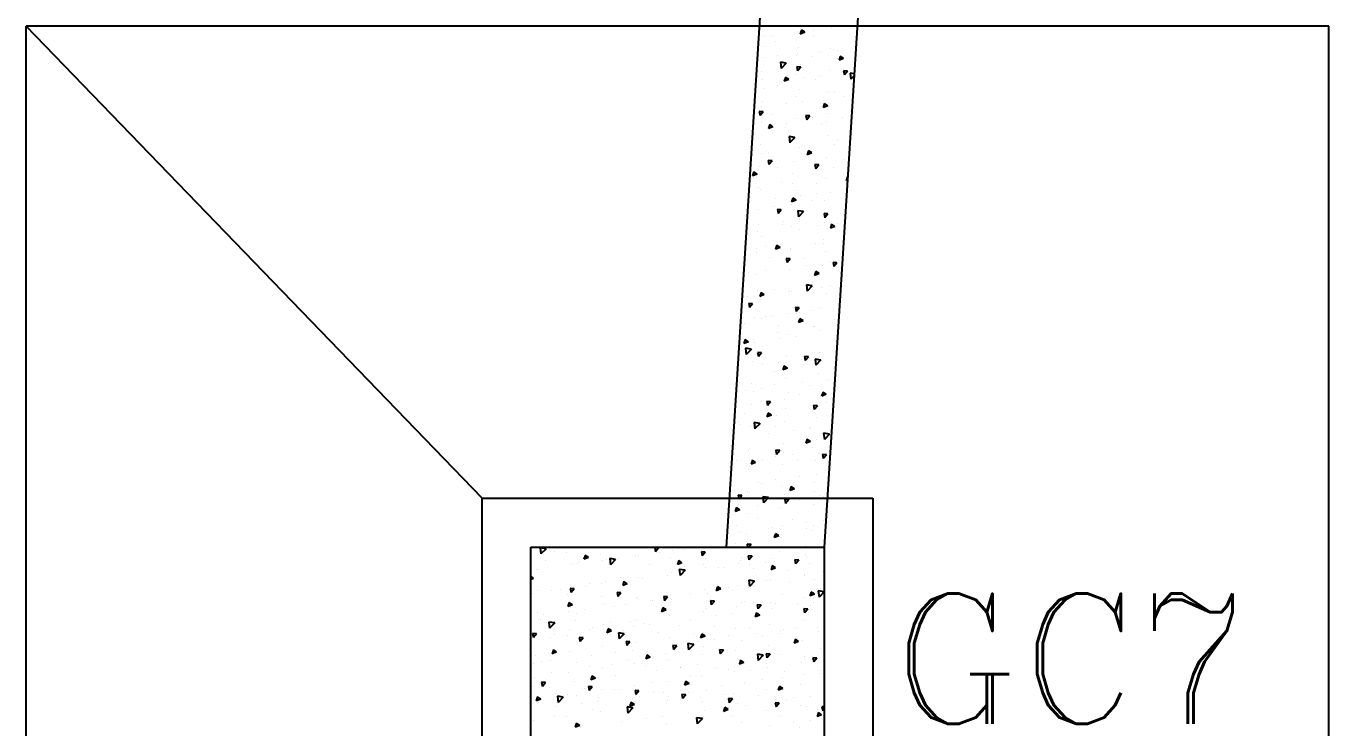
# Model space of a CAD drawing. Header units: millimetres. Extents: x 331487 to 517269, y 198509 to 399936.
# Drawn here: x 441504 to 443504, y 311291 to 312369 of the extents above; entities that cross this region are included whole.
import ezdxf

# ---------------------------------------------------------------- set-up
doc = ezdxf.new("R2010")
doc.units = ezdxf.units.MM
doc.header["$MEASUREMENT"] = 0
doc.layers.add('COLUMN', color=6, linetype='Continuous')
doc.layers.add('FOOTING', color=5, linetype='Continuous')
doc.styles.add('RC', font='romanc.shx', dxfattribs={"height": 200})

msp = doc.modelspace()

# ---------------------------------------------------------------- linework, layer by layer
at = {"layer": 'COLUMN'}
for p, q in [((442729, 313928.7), (442579, 311568.5)), ((442879.3, 313928.7), (442729.3, 311568.5)), ((442279.3, 311268.5), (442279.3, 311568.5)), ((442279.3, 311568.5), (442729.3, 311568.5)), ((442729.3, 311568.5), (442729.3, 311268.5))]:
    msp.add_line(p, q, dxfattribs=at)
at = {"layer": 'COLUMN', "color": 2, "linetype": 'Continuous'}
for p, q in [((442689.8, 312360.6), (442689.8, 312360.6)), ((442694.6, 312362.4), (442692.6, 312356.4)), ((442699.6, 312359.1), (442694.6, 312362.4)), ((442712.9, 312362.9), (442712.9, 312362.9)), ((442740.3, 312367), (442740.3, 312367)), ((442750.8, 312367.9), (442750.8, 312367.9)), ((442770.8, 312364.4), (442770.8, 312364.4)), ((442637.9, 312353.1), (442637.9, 312353.1)), ((442649.8, 312354.6), (442649.8, 312354.6)), ((442654.2, 312344.3), (442654.2, 312344.3)), ((442699.6, 312359.1), (442692.6, 312356.4)), ((442712.5, 312354.4), (442712.5, 312354.4)), ((442636.3, 312337.3), (442636.3, 312337.3)), ((442657.4, 312323.9), (442657.4, 312323.9)), ((442686.6, 312323.5), (442686.6, 312323.5)), ((442688.6, 312327.3), (442688.6, 312327.3)), ((442689.7, 312335.1), (442689.7, 312335.1)), ((442710.8, 312321.7), (442710.8, 312321.7)), ((442724.5, 312328.5), (442724.5, 312328.5)), ((442739.1, 312333.7), (442739.1, 312333.7)), ((442743.1, 312332.8), (442743.1, 312332.8)), ((442749.5, 312331.8), (442749.5, 312331.8)), ((442754.3, 312322.2), (442752.3, 312316.1)), ((442759.3, 312318.8), (442754.3, 312322.2)), ((442636.7, 312319.8), (442636.7, 312319.8)), ((442662.4, 312313.1), (442663.5, 312303.6)), ((442671.3, 312311.7), (442662.4, 312313.1)), ((442671.4, 312311.8), (442663.6, 312303.7)), ((442693.6, 312305.8), (442687.7, 312306.3)), ((442687.7, 312306.3), (442688.8, 312300)), ((442693.6, 312305.8), (442688.8, 312300)), ((442692.4, 312309.3), (442692.4, 312309.3)), ((442737.9, 312300.4), (442737.9, 312300.4)), ((442750.7, 312319.4), (442750.7, 312319.4)), ((442759.3, 312318.8), (442752.3, 312316.1)), ((442765.4, 312299.5), (442759.4, 312300)), ((442759.4, 312300), (442760.5, 312293.8)), ((442764.2, 312319.4), (442764.2, 312319.4)), ((442634, 312299.3), (442634, 312299.3)), ((442635.4, 312286.5), (442635.4, 312286.5)), ((442660.3, 312284), (442660.3, 312284)), ((442670.3, 312289.9), (442668.2, 312283.9)), ((442675.2, 312286.6), (442668.2, 312283.9)), ((442675.2, 312286.6), (442670.3, 312289.9)), ((442687.4, 312294), (442687.4, 312294)), ((442698.2, 312289), (442698.2, 312289)), ((442716.3, 312287.4), (442716.3, 312287.4)), ((442723.2, 312292.3), (442723.2, 312292.3)), ((442765.4, 312299.5), (442760.5, 312293.8)), ((442769.2, 312296.5), (442770.3, 312287)), ((442775.6, 312295.5), (442769.2, 312296.5)), ((442775.3, 312292.3), (442770.4, 312287.1)), ((442774.6, 312297.4), (442774.6, 312297.4)), ((442638, 312272.8), (442638, 312272.8)), ((442658, 312277.4), (442658, 312277.4)), ((442686.2, 312260.7), (442686.2, 312260.7)), ((442691.3, 312270.6), (442691.3, 312270.6)), ((442736.7, 312267.1), (442736.7, 312267.1)), ((442744.7, 312268.3), (442744.7, 312268.3)), ((442760.1, 312261.2), (442760.1, 312261.2)), ((442634, 312244.6), (442634, 312244.6)), ((442634.2, 312253.2), (442634.2, 312253.2)), ((442671.9, 312249.6), (442671.9, 312249.6)), ((442696.9, 312252.9), (442696.9, 312252.9)), ((442730, 312249.7), (442727.9, 312243.6)), ((442734.9, 312246.3), (442727.9, 312243.6)), ((442734.9, 312246.3), (442730, 312249.7)), ((442635.8, 312236.8), (442629.8, 312237.4)), ((442629.8, 312237.4), (442631, 312231.1)), ((442635.8, 312236.8), (442631, 312231.1)), ((442650.4, 312233.2), (442650.4, 312233.2)), ((442684.9, 312227.5), (442684.9, 312227.5)), ((442707.5, 312230.6), (442701.5, 312231.1)), ((442701.5, 312231.1), (442702.7, 312224.8)), ((442707.5, 312230.6), (442702.7, 312224.8)), ((442703.7, 312230.9), (442703.7, 312230.9)), ((442712.2, 312227.7), (442712.2, 312227.7)), ((442733.8, 312221.7), (442733.8, 312221.7)), ((442735.5, 312233.9), (442735.5, 312233.9)), ((442757.1, 312228.7), (442757.1, 312228.7)), ((442770.5, 312237.7), (442770.5, 312237.7)), ((442633, 312220), (442633, 312220)), ((442645.9, 312217.4), (442643.9, 312211.4)), ((442650.9, 312214), (442643.9, 312211.4)), ((442645.6, 312210.1), (442645.6, 312210.1)), ((442650.9, 312214), (442645.9, 312217.4)), ((442653.9, 312217.7), (442653.9, 312217.7)), ((442670.6, 312213.4), (442670.6, 312213.4)), ((442671.4, 312219.7), (442671.4, 312219.7)), ((442724.8, 312217.5), (442724.8, 312217.5)), ((442734.2, 312200.6), (442734.2, 312200.6)), ((442631.8, 312186.7), (442631.8, 312186.7)), ((442675.7, 312199.1), (442676.8, 312189.6)), ((442684.6, 312197.7), (442675.7, 312199.1)), ((442684.7, 312197.8), (442676.9, 312189.7)), ((442683.7, 312194.2), (442683.7, 312194.2)), ((442692.1, 312182.7), (442692.1, 312182.7)), ((442707.5, 312182.3), (442707.5, 312182.3)), ((442745.3, 312187.3), (442745.3, 312187.3)), ((442750.4, 312192.7), (442750.4, 312192.7)), ((442619.3, 312170.7), (442619.3, 312170.7)), ((442633.8, 312172.7), (442633.8, 312172.7)), ((442649.7, 312161.6), (442643.7, 312162.2)), ((442643.7, 312162.1), (442644.8, 312155.9)), ((442644.3, 312174), (442644.3, 312174)), ((442649.7, 312161.6), (442644.8, 312155.9)), ((442652, 312168.6), (442652, 312168.6)), ((442682.5, 312160.9), (442682.5, 312160.9)), ((442705.6, 312177.1), (442703.6, 312171.1)), ((442710.6, 312173.8), (442703.6, 312171.1)), ((442705.3, 312166.4), (442705.3, 312166.4)), ((442710.6, 312173.8), (442705.6, 312177.1)), ((442716, 312160.8), (442716, 312160.8)), ((442733, 312167.3), (442733, 312167.3)), ((442758.7, 312164.1), (442758.7, 312164.1)), ((442621.6, 312144.9), (442619.6, 312138.8)), ((442626.6, 312141.5), (442619.6, 312138.8)), ((442626.6, 312141.5), (442621.6, 312144.9)), ((442630.6, 312153.4), (442630.6, 312153.4)), ((442657.7, 312150.8), (442657.7, 312150.8)), ((442681.2, 312142.9), (442681.2, 312142.9)), ((442721.4, 312155.4), (442715.4, 312155.9)), ((442715.4, 312155.9), (442716.6, 312149.6)), ((442721.4, 312155.4), (442716.6, 312149.6)), ((442719, 312147.9), (442719, 312147.9)), ((442744.1, 312151.1), (442744.1, 312151.1)), ((442618, 312134.6), (442618, 312134.6)), ((442629.4, 312120.1), (442629.4, 312120.1)), ((442664.4, 312129), (442664.4, 312129)), ((442681.3, 312127.6), (442681.3, 312127.6)), ((442717.8, 312126.7), (442717.8, 312126.7)), ((442731.8, 312134), (442731.8, 312134)), ((442765.3, 312136.9), (442763.3, 312130.8)), ((442765.1, 312131.5), (442763.3, 312130.8)), ((442765.5, 312136.8), (442765.3, 312136.9)), ((442632.1, 312117.8), (442632.1, 312117.8)), ((442654.9, 312103.4), (442654.9, 312103.4)), ((442681.3, 312104.6), (442679.3, 312098.6)), ((442686.3, 312101.3), (442679.3, 312098.6)), ((442686.3, 312101.3), (442681.3, 312104.6)), ((442685.5, 312115.5), (442685.5, 312115.5)), ((442692.7, 312108.4), (442692.7, 312108.4)), ((442711.9, 312101.1), (442711.9, 312101.1)), ((442717.8, 312111.7), (442717.8, 312111.7)), ((442730.6, 312100.7), (442730.6, 312100.7)), ((442738.8, 312113.3), (442738.8, 312113.3)), ((442628.1, 312086.8), (442628.1, 312086.8)), ((442653.6, 312091.1), (442653.6, 312091.1)), ((442663.5, 312086.4), (442657.6, 312086.9)), ((442657.6, 312086.9), (442658.7, 312080.7)), ((442663.5, 312086.4), (442658.7, 312080.7)), ((442680.1, 312094.3), (442680.1, 312094.3)), ((442689, 312085.1), (442690.1, 312075.7)), ((442697.8, 312083.8), (442689, 312085.1)), ((442697.9, 312083.9), (442690.1, 312075.7)), ((442735.3, 312080.1), (442729.3, 312080.7)), ((442729.3, 312080.6), (442730.4, 312074.4)), ((442735.3, 312080.1), (442730.4, 312074.4)), ((442754.6, 312080.6), (442754.6, 312080.6)), ((442612.6, 312066.7), (442612.6, 312066.7)), ((442628.6, 312064), (442628.6, 312064)), ((442666, 312064.4), (442666, 312064.4)), ((442666.4, 312069), (442666.4, 312069)), ((442678.9, 312061), (442678.9, 312061)), ((442691.5, 312072.3), (442691.5, 312072.3)), ((442719.4, 312062.2), (442719.4, 312062.2)), ((442729.4, 312067.4), (442729.4, 312067.4)), ((442741, 312064.4), (442739, 312058.3)), ((442746, 312061), (442739, 312058.3)), ((442746, 312061), (442741, 312064.4)), ((442750.1, 312066.1), (442750.1, 312066.1)), ((442626.9, 312053.5), (442626.9, 312053.5)), ((442633.5, 312046.1), (442633.5, 312046.1)), ((442691.8, 312056.1), (442691.8, 312056.1)), ((442728.3, 312041.1), (442728.3, 312041.1)), ((442625, 312027), (442625, 312027)), ((442625.7, 312020.2), (442625.7, 312020.2)), ((442640.1, 312029.5), (442640.1, 312029.5)), ((442657, 312032.1), (442654.9, 312026.1)), ((442661.9, 312028.8), (442654.9, 312026.1)), ((442661.9, 312028.8), (442657, 312032.1)), ((442657.4, 312024.1), (442657.4, 312024.1)), ((442665.2, 312032.8), (442665.2, 312032.8)), ((442677.7, 312027.7), (442677.7, 312027.7)), ((442678.4, 312024.8), (442678.4, 312024.8)), ((442715.7, 312034.1), (442715.7, 312034.1)), ((442728.2, 312034.1), (442728.2, 312034.1)), ((442731.8, 312022.5), (442731.8, 312022.5)), ((442646.1, 312013.6), (442646.1, 312013.6)), ((442677.4, 312011.2), (442671.4, 312011.7)), ((442671.4, 312011.7), (442672.6, 312005.4)), ((442677.4, 312011.2), (442672.6, 312005.4)), ((442699.5, 312011.4), (442699.5, 312011.4)), ((442702, 312001.7), (442702, 312001.7)), ((442726.9, 312000.8), (442726.9, 312000.8)), ((442739.9, 312006.7), (442739.9, 312006.7)), ((442749.1, 312004.9), (442743.2, 312005.4)), ((442743.2, 312005.4), (442744.3, 311999.2)), ((442749.1, 312004.9), (442744.3, 311999.2)), ((442752.8, 312009.1), (442752.8, 312009.1)), ((442613.8, 311990.1), (442613.8, 311990.1)), ((442624.5, 311986.9), (442624.5, 311986.9)), ((442638.8, 311993.4), (442638.8, 311993.4)), ((442676.4, 311994.4), (442676.4, 311994.4)), ((442716.6, 311991.8), (442714.6, 311985.8)), ((442721.6, 311988.5), (442714.6, 311985.8)), ((442721.6, 311988.5), (442716.7, 311991.9)), ((442626.6, 311962.5), (442626.6, 311962.5)), ((442653.3, 311964.5), (442653.3, 311964.5)), ((442675.2, 311961.1), (442675.2, 311961.1)), ((442675.7, 311962.3), (442675.7, 311962.3)), ((442680, 311960.3), (442680, 311960.3)), ((442702.2, 311971.2), (442703.3, 311961.7)), ((442711.1, 311969.8), (442702.2, 311971.2)), ((442711.2, 311969.9), (442703.4, 311961.8)), ((442711.6, 311974.5), (442711.6, 311974.5)), ((442713.6, 311967.2), (442713.6, 311967.2)), ((442725.7, 311967.5), (442725.7, 311967.5)), ((442738.6, 311970.5), (442738.6, 311970.5)), ((442612.5, 311953.9), (442612.5, 311953.9)), ((442619.6, 311942.2), (442613.6, 311942.8)), ((442613.6, 311942.8), (442614.7, 311936.5)), ((442619.6, 311942.2), (442614.7, 311936.5)), ((442623.3, 311953.6), (442623.3, 311953.6)), ((442632.6, 311959.6), (442630.6, 311953.6)), ((442637.6, 311956.2), (442630.6, 311953.6)), ((442637.6, 311956.2), (442632.6, 311959.6)), ((442733.4, 311958), (442733.4, 311958)), ((442622.1, 311920.4), (442622.1, 311920.4)), ((442639, 311922.9), (442639, 311922.9)), ((442649.4, 311922.8), (442649.4, 311922.8)), ((442674, 311927.9), (442674, 311927.9)), ((442691.3, 311936), (442685.3, 311936.5)), ((442685.3, 311936.5), (442686.5, 311930.2)), ((442691.3, 311936), (442686.5, 311930.2)), ((442687.3, 311927.8), (442687.3, 311927.8)), ((442691.5, 311929.5), (442691.5, 311929.5)), ((442692.4, 311920.6), (442692.4, 311920.6)), ((442712.3, 311931.1), (442712.3, 311931.1)), ((442724.5, 311934.3), (442724.5, 311934.3)), ((442749.8, 311939.5), (442749.8, 311939.5)), ((442606.7, 311911.7), (442606.7, 311911.7)), ((442633.2, 311919.5), (442633.2, 311919.5)), ((442660.1, 311909.4), (442660.1, 311909.4)), ((442692.3, 311919.3), (442690.3, 311913.3)), ((442697.3, 311916), (442690.3, 311913.3)), ((442697.3, 311916), (442692.3, 311919.3)), ((442713.5, 311907.2), (442713.5, 311907.2)), ((442715.4, 311907.5), (442715.4, 311907.5)), ((442723.3, 311901), (442723.3, 311901)), ((442745.8, 311918.4), (442745.8, 311918.4)), ((442608.3, 311887.1), (442606.3, 311881)), ((442613.3, 311883.7), (442606.3, 311881)), ((442613.3, 311883.7), (442608.3, 311887.1)), ((442620.8, 311887.1), (442620.8, 311887.1)), ((442623.1, 311883.4), (442623.1, 311883.4)), ((442657.1, 311897.5), (442657.1, 311897.5)), ((442661, 311888.4), (442661, 311888.4)), ((442672.8, 311894.6), (442672.8, 311894.6)), ((442686, 311891.7), (442686, 311891.7)), ((442749.1, 311900), (442749.1, 311900)), ((442608.7, 311873.8), (442609.8, 311864.3)), ((442617.6, 311872.4), (442608.7, 311873.8)), ((442617.7, 311872.5), (442609.9, 311864.4)), ((442627.4, 311867.5), (442628.6, 311861.3)), ((442633.4, 311867), (442627.5, 311867.5)), ((442633.4, 311867), (442628.6, 311861.3)), ((442671.6, 311861.3), (442671.6, 311861.3)), ((442705.2, 311860.8), (442699.2, 311861.3)), ((442699.2, 311861.3), (442700.3, 311855)), ((442705.2, 311860.8), (442700.3, 311855)), ((442722.1, 311867.7), (442722.1, 311867.7)), ((442722.8, 311860.5), (442722.8, 311860.5)), ((442596.8, 311843.9), (442596.8, 311843.9)), ((442619.6, 311853.8), (442619.6, 311853.8)), ((442634.6, 311848.9), (442634.6, 311848.9)), ((442640.6, 311858.3), (442640.6, 311858.3)), ((442659.7, 311852.2), (442659.7, 311852.2)), ((442668, 311846.8), (442666, 311840.8)), ((442673, 311843.5), (442666, 311840.8)), ((442673, 311843.5), (442668, 311846.8)), ((442694, 311856.1), (442694, 311856.1)), ((442711.3, 311847.8), (442711.3, 311847.8)), ((442715.5, 311857.2), (442716.6, 311847.7)), ((442724.4, 311855.8), (442715.5, 311857.2)), ((442724.5, 311855.9), (442716.7, 311847.8)), ((442747.4, 311853.8), (442747.4, 311853.8)), ((442599.6, 311820.9), (442599.6, 311820.9)), ((442618.4, 311820.5), (442618.4, 311820.5)), ((442653, 311837.8), (442653, 311837.8)), ((442670.4, 311828), (442670.4, 311828)), ((442696.5, 311821.1), (442696.5, 311821.1)), ((442720.9, 311834.4), (442720.9, 311834.4)), ((442734.4, 311826.1), (442734.4, 311826.1)), ((442608.3, 311809.5), (442608.3, 311809.5)), ((442620.7, 311807.5), (442620.7, 311807.5)), ((442633.4, 311812.8), (442633.4, 311812.8)), ((442653, 311818.7), (442653, 311818.7)), ((442674.1, 311805.2), (442674.1, 311805.2)), ((442691.2, 311802.8), (442691.2, 311802.8)), ((442706.4, 311816.4), (442706.4, 311816.4)), ((442719.6, 311801.1), (442719.6, 311801.1)), ((442727.7, 311806.6), (442725.6, 311800.5)), ((442732.7, 311803.2), (442725.7, 311800.5)), ((442727.5, 311803), (442727.5, 311803)), ((442732.7, 311803.2), (442727.7, 311806.6)), ((442617.2, 311787.2), (442617.2, 311787.2)), ((442632.9, 311792.8), (442632.9, 311792.8)), ((442647.3, 311791.8), (442641.3, 311792.3)), ((442641.3, 311792.3), (442642.5, 311786.1)), ((442647.3, 311791.8), (442642.5, 311786.1)), ((442669.1, 311794.7), (442669.1, 311794.7)), ((442670.2, 311781.6), (442670.2, 311781.6)), ((442708.1, 311786.6), (442708.1, 311786.6)), ((442719, 311785.5), (442713.1, 311786.1)), ((442713.1, 311786), (442714.2, 311779.8)), ((442719, 311785.5), (442714.2, 311779.8)), ((442715.2, 311780.9), (442715.2, 311780.9)), ((442733.1, 311789.9), (442733.1, 311789.9)), ((442598.5, 311760.9), (442598.5, 311760.9)), ((442607.1, 311773.3), (442607.1, 311773.3)), ((442643.7, 311774.3), (442641.6, 311768.3)), ((442648.6, 311771), (442641.6, 311768.3)), ((442648.6, 311771), (442643.7, 311774.3)), ((442656.8, 311770.9), (442656.8, 311770.9)), ((442667.9, 311761.4), (442667.9, 311761.4)), ((442718.4, 311767.8), (442718.4, 311767.8)), ((442601.3, 311756.4), (442601.3, 311756.4)), ((442616, 311753.9), (442616, 311753.9)), ((442622, 311759.8), (442623.1, 311750.3)), ((442630.9, 311758.4), (442622, 311759.8)), ((442631, 311758.5), (442623.2, 311750.4)), ((442643.9, 311742.2), (442643.9, 311742.2)), ((442654.6, 311754.1), (442654.6, 311754.1)), ((442681.8, 311747.2), (442681.8, 311747.2)), ((442706.8, 311750.5), (442706.8, 311750.5)), ((442708, 311751.9), (442708, 311751.9)), ((442728.7, 311743.3), (442729.8, 311733.8)), ((442737.6, 311741.9), (442728.7, 311743.3)), ((442737.7, 311742), (442729.9, 311733.9)), ((442589.5, 311722.9), (442588.8, 311722.1)), ((442589.5, 311722.9), (442588.9, 311722.9)), ((442614.8, 311720.6), (442614.8, 311720.6)), ((442666.7, 311728.1), (442666.7, 311728.1)), ((442703.3, 311734), (442701.3, 311728)), ((442708.3, 311730.7), (442701.3, 311728)), ((442708.3, 311730.7), (442703.4, 311734)), ((442711, 311721.2), (442711, 311721.2)), ((442717.2, 311734.5), (442717.2, 311734.5)), ((442594.4, 311701.2), (442594.4, 311701.2)), ((442613.7, 311716.7), (442613.7, 311716.7)), ((442619.3, 311701.8), (442617.3, 311695.7)), ((442617.6, 311702.8), (442617.6, 311702.8)), ((442624.3, 311698.4), (442619.3, 311701.8)), ((442634.7, 311703.3), (442634.7, 311703.3)), ((442652.7, 311711.2), (442652.7, 311711.2)), ((442661.2, 311716.6), (442655.2, 311717.1)), ((442655.2, 311717.1), (442656.4, 311710.8)), ((442655.5, 311707.8), (442655.5, 311707.8)), ((442661.2, 311716.6), (442656.4, 311710.8)), ((442667, 311714.5), (442667, 311714.5)), ((442680.5, 311711), (442680.5, 311711)), ((442688.1, 311701.1), (442688.1, 311701.1)), ((442716, 311701.2), (442716, 311701.2)), ((442720.4, 311712.2), (442720.4, 311712.2)), ((442732.9, 311710.3), (442726.9, 311710.8)), ((442726.9, 311710.8), (442728.1, 311704.6)), ((442732.9, 311710.3), (442728.1, 311704.6)), ((442613.6, 311687.3), (442613.6, 311687.3)), ((442624.3, 311698.4), (442617.3, 311695.7)), ((442665.5, 311694.8), (442665.5, 311694.8)), ((442591.3, 311663.3), (442591.3, 311663.3)), ((442629.2, 311668.3), (442629.2, 311668.3)), ((442632.6, 311666.2), (442632.6, 311666.2)), ((442654.2, 311671.6), (442654.2, 311671.6)), ((442664.3, 311661.5), (442664.3, 311661.5)), ((442679, 311661.5), (442677, 311655.5)), ((442684, 311658.2), (442679, 311661.5)), ((442690.9, 311676.2), (442690.9, 311676.2)), ((442714.8, 311667.9), (442714.8, 311667.9)), ((442717.4, 311679.9), (442717.4, 311679.9)), ((442597.3, 311648.2), (442598.5, 311641.9)), ((442603.3, 311647.6), (442597.4, 311648.2)), ((442603.3, 311647.6), (442598.5, 311641.9)), ((442612.3, 311654), (442612.3, 311654)), ((442615.3, 311652.2), (442615.3, 311652.2)), ((442635.3, 311645.8), (442636.4, 311636.3)), ((442644.2, 311644.5), (442635.3, 311645.8)), ((442644.2, 311644.6), (442636.5, 311636.4)), ((442656.5, 311644.2), (442656.5, 311644.2)), ((442668.7, 311650), (442668.7, 311650)), ((442675.1, 311641.4), (442669.1, 311641.9)), ((442669.1, 311641.9), (442670.2, 311635.6)), ((442675.1, 311641.4), (442670.2, 311635.6)), ((442684, 311658.2), (442677, 311655.5)), ((442691.1, 311640.5), (442691.1, 311640.5)), ((442714.9, 311654.2), (442714.9, 311654.2)), ((442722, 311647.7), (442722, 311647.7)), ((442728.9, 311645.5), (442728.9, 311645.5)), ((442595, 311629.3), (442593, 311623.2)), ((442600, 311625.9), (442593, 311623.2)), ((442600, 311625.9), (442595, 311629.3)), ((442598.2, 311634.2), (442598.2, 311634.2)), ((442602.9, 311628.9), (442602.9, 311628.9)), ((442611.1, 311620.7), (442611.1, 311620.7)), ((442627.9, 311632.2), (442627.9, 311632.2)), ((442663.1, 311628.2), (442663.1, 311628.2)), ((442713.6, 311634.6), (442713.6, 311634.6)), ((442595.4, 311601.4), (442595.4, 311601.4)), ((442627.7, 311612.6), (442627.7, 311612.6)), ((442664.8, 311601), (442664.8, 311601)), ((442681.1, 311610.3), (442681.1, 311610.3)), ((442702.6, 311606), (442702.6, 311606)), ((442712.4, 311601.4), (442712.4, 311601.4)), ((442727.7, 311609.3), (442727.7, 311609.3)), ((442601.6, 311592.7), (442601.6, 311592.7)), ((442609.9, 311587.5), (442609.9, 311587.5)), ((442648.8, 311599.1), (442648.8, 311599.1)), ((442652.4, 311584.6), (442652.4, 311584.6)), ((442654.7, 311589), (442652.7, 311583)), ((442659.7, 311585.7), (442652.7, 311583)), ((442659.7, 311585.7), (442654.7, 311589)), ((442661.8, 311595), (442661.8, 311595)), ((442702.1, 311596.9), (442702.1, 311596.9)), ((442710.7, 311594.6), (442710.7, 311594.6)), ((442280, 311561.9), (442280, 311561.9)), ((442292.5, 311567.9), (442292.5, 311567.9)), ((442293.6, 311567.4), (442294.7, 311557.9)), ((442302.5, 311566), (442293.6, 311567.4)), ((442302.5, 311566), (442294.7, 311557.9)), ((442315.7, 311561.5), (442315.7, 311561.5)), ((442398.6, 311568.5), (442398.8, 311567.7)), ((442399.5, 311568.5), (442398.8, 311567.7)), ((442475.3, 311567.1), (442469.3, 311567.7)), ((442469.3, 311567.7), (442470.5, 311561.4)), ((442475.3, 311567.1), (442470.5, 311561.4)), ((442496.4, 311562.6), (442496.4, 311562.6)), ((442515, 311564.7), (442515, 311564.7)), ((442540.1, 311568), (442540.1, 311568)), ((442547, 311560.9), (442541.1, 311561.4)), ((442541.1, 311561.4), (442542.2, 311555.1)), ((442547, 311560.9), (442542.2, 311555.1)), ((442594.1, 311574.6), (442594.1, 311574.6)), ((442617.2, 311572.4), (442611.2, 311572.9)), ((442611.2, 311572.9), (442612, 311568.5)), ((442617.2, 311572.4), (442613.9, 311568.5)), ((442661.5, 311561.9), (442661.5, 311561.9)), ((442701.4, 311569.9), (442701.4, 311569.9)), ((442301.1, 311548.4), (442301.1, 311548.4)), ((442333.4, 311559.6), (442333.4, 311559.6)), ((442342.6, 311541.6), (442342.6, 311541.6)), ((442351.1, 311543.2), (442351.1, 311543.2)), ((442354.5, 311546.2), (442354.5, 311546.2)), ((442362.5, 311555.8), (442360.5, 311549.8)), ((442367.5, 311552.5), (442360.5, 311549.8)), ((442367.5, 311552.5), (442362.5, 311555.8)), ((442386.8, 311557.3), (442386.8, 311557.3)), ((442389, 311548.1), (442389, 311548.1)), ((442394.6, 311549.1), (442394.6, 311549.1)), ((442400.3, 311550.9), (442401.5, 311541.4)), ((442409.2, 311549.5), (442400.3, 311550.9)), ((442409.2, 311549.5), (442401.4, 311541.3)), ((442407.9, 311543.9), (442407.9, 311543.9)), ((442414, 311551.4), (442414, 311551.4)), ((442440.2, 311555.1), (442440.2, 311555.1)), ((442445.1, 311555.5), (442445.1, 311555.5)), ((442461.2, 311541.7), (442461.2, 311541.7)), ((442477.2, 311559.7), (442477.2, 311559.7)), ((442493.5, 311552.8), (442493.5, 311552.8)), ((442506.2, 311547.8), (442504.2, 311541.8)), ((442511.2, 311544.5), (442504.2, 311541.8)), ((442511.2, 311544.5), (442506.2, 311547.8)), ((442544.9, 311541.9), (442544.9, 311541.9)), ((442546.9, 311550.6), (442546.9, 311550.6)), ((442597.7, 311543.2), (442597.7, 311543.2)), ((442600.3, 311548.3), (442600.3, 311548.3)), ((442603.2, 311551.9), (442603.2, 311551.9)), ((442618.8, 311554.6), (442612.8, 311555.1)), ((442612.8, 311555.1), (442613.9, 311548.8)), ((442618.8, 311554.6), (442613.9, 311548.8)), ((442614.8, 311541.9), (442614.8, 311541.9)), ((442639.8, 311545.2), (442639.8, 311545.2)), ((442649, 311550.2), (442649, 311550.2)), ((442653.7, 311546.1), (442653.7, 311546.1)), ((442690.5, 311548.3), (442684.5, 311548.8)), ((442684.5, 311548.8), (442685.7, 311542.6)), ((442690.5, 311548.3), (442685.7, 311542.6)), ((442700.9, 311557.7), (442700.9, 311557.7)), ((442703, 311553.5), (442703, 311553.5)), ((442707.1, 311543.8), (442707.1, 311543.8)), ((442283.5, 311520.2), (442279.3, 311523)), ((442283.5, 311520.2), (442279.3, 311518.6)), ((442287.9, 311534.8), (442287.9, 311534.8)), ((442291.3, 311534.6), (442291.3, 311534.6)), ((442428.2, 311521.9), (442428.2, 311521.9)), ((442443.9, 311522.2), (442443.9, 311522.2)), ((442450.9, 311520.3), (442450.9, 311520.3)), ((442486.5, 311531.9), (442486.5, 311531.9)), ((442488.7, 311525.3), (442488.7, 311525.3)), ((442495.2, 311529.3), (442495.2, 311529.3)), ((442507.1, 311534.3), (442508.2, 311524.8)), ((442516, 311532.9), (442507.1, 311534.3)), ((442515.9, 311532.9), (442508.2, 311524.8)), ((442513.8, 311528.6), (442513.8, 311528.6)), ((442514.6, 311539.4), (442514.6, 311539.4)), ((442547.1, 311536.8), (442547.1, 311536.8)), ((442568, 311537.1), (442568, 311537.1)), ((442576.9, 311536.9), (442576.9, 311536.9)), ((442621.4, 311534.9), (442621.4, 311534.9)), ((442649.9, 311539.8), (442647.9, 311533.8)), ((442654.9, 311536.4), (442647.9, 311533.8)), ((442654.9, 311536.4), (442649.9, 311539.8)), ((442674.8, 311532.6), (442674.8, 311532.6)), ((442699.7, 311526.9), (442699.7, 311526.9)), ((442699.7, 311524.4), (442699.7, 311524.4)), ((442728.1, 311530.4), (442728.1, 311530.4)), ((442290.1, 311501.3), (442290.1, 311501.3)), ((442311.6, 311501.9), (442311.6, 311501.9)), ((442324.8, 311503.7), (442324.8, 311503.7)), ((442345.7, 311504.5), (442339.8, 311505)), ((442339.8, 311505), (442340.9, 311498.7)), ((442345.7, 311504.5), (442340.9, 311498.7)), ((442341.4, 311508.3), (442341.4, 311508.3)), ((442362.7, 311508.7), (442362.7, 311508.7)), ((442369.9, 311511.9), (442369.9, 311511.9)), ((442387.7, 311512), (442387.7, 311512)), ((442393.3, 311515.8), (442393.3, 311515.8)), ((442422.2, 311515.6), (442420.2, 311509.5)), ((442427.2, 311512.2), (442420.2, 311509.5)), ((442427.2, 311512.2), (442422.2, 311515.6)), ((442545.9, 311503.5), (442545.9, 311503.5)), ((442565.9, 311507.6), (442563.9, 311501.5)), ((442570.9, 311504.2), (442563.9, 311501.5)), ((442570.9, 311504.2), (442565.9, 311507.6)), ((442583, 311506.9), (442583, 311506.9)), ((442588.5, 311502.4), (442588.5, 311502.4)), ((442596.4, 311509.9), (442596.4, 311509.9)), ((442613.5, 311505.7), (442613.5, 311505.7)), ((442613.8, 311517.8), (442614.9, 311508.3)), ((442622.7, 311516.4), (442613.8, 311517.8)), ((442622.7, 311516.4), (442614.9, 311508.2)), ((442641.4, 311516.9), (442641.4, 311516.9)), ((442647.8, 311516.9), (442647.8, 311516.9)), ((442676.7, 311514.1), (442676.7, 311514.1)), ((442714.5, 311519), (442714.5, 311519)), ((442720.5, 311501.2), (442721.6, 311491.7)), ((442729.3, 311499.8), (442720.5, 311501.2)), ((442723.6, 311505), (442723.6, 311505)), ((442281.6, 311497.3), (442281.6, 311497.3)), ((442335, 311495.1), (442335, 311495.1)), ((442338.2, 311483.3), (442336.2, 311477.3)), ((442343.2, 311480), (442338.2, 311483.3)), ((442388.4, 311492.8), (442388.4, 311492.8)), ((442392.1, 311482.5), (442392.1, 311482.5)), ((442417.5, 311498.2), (442411.5, 311498.7)), ((442411.5, 311498.7), (442412.6, 311492.4)), ((442417.5, 311498.2), (442412.6, 311492.4)), ((442424.5, 311480.9), (442424.5, 311480.9)), ((442441.8, 311490.6), (442441.8, 311490.6)), ((442442.6, 311488.9), (442442.6, 311488.9)), ((442462.4, 311485.9), (442462.4, 311485.9)), ((442466.4, 311486.9), (442466.4, 311486.9)), ((442489.2, 311491.9), (442483.2, 311492.4)), ((442483.2, 311492.4), (442484.4, 311486.2)), ((442489.2, 311491.9), (442484.4, 311486.2)), ((442487.5, 311489.1), (442487.5, 311489.1)), ((442494, 311496), (442494, 311496)), ((442495.1, 311488.3), (442495.1, 311488.3)), ((442524.7, 311496.9), (442524.7, 311496.9)), ((442548.5, 311486), (442548.5, 311486)), ((442550.6, 311497.5), (442550.6, 311497.5)), ((442560.9, 311485.6), (442554.9, 311486.2)), ((442554.9, 311486.2), (442556.1, 311479.9)), ((442560.9, 311485.6), (442556.1, 311479.9)), ((442601.9, 311483.8), (442601.9, 311483.8)), ((442607, 311485), (442607, 311485)), ((442646.6, 311483.6), (442646.6, 311483.6)), ((442655.3, 311481.5), (442655.3, 311481.5)), ((442665.3, 311495), (442665.3, 311495)), ((442698.5, 311491.1), (442698.5, 311491.1)), ((442709.6, 311499.5), (442707.6, 311493.5)), ((442714.6, 311496.2), (442707.6, 311493.5)), ((442714.6, 311496.2), (442709.6, 311499.5)), ((442713.3, 311482.9), (442713.3, 311482.9)), ((442729.3, 311499.8), (442721.6, 311491.7)), ((442288.8, 311468), (442288.8, 311468)), ((442298.5, 311464.3), (442298.5, 311464.3)), ((442343.2, 311480), (442336.2, 311477.3)), ((442336.4, 311469.3), (442336.4, 311469.3)), ((442340.2, 311475), (442340.2, 311475)), ((442349.8, 311466.9), (442349.8, 311466.9)), ((442361.4, 311472.6), (442361.4, 311472.6)), ((442408.1, 311476.9), (442408.1, 311476.9)), ((442481.9, 311475.3), (442479.9, 311469.3)), ((442486.9, 311471.9), (442479.9, 311469.3)), ((442486.9, 311471.9), (442481.9, 311475.3)), ((442490.4, 311464.9), (442490.4, 311464.9)), ((442492.8, 311462.7), (442492.8, 311462.7)), ((442544.7, 311470.2), (442544.7, 311470.2)), ((442548.7, 311474.9), (442548.7, 311474.9)), ((442562.2, 311463), (442562.2, 311463)), ((442587.2, 311466.3), (442587.2, 311466.3)), ((442595.2, 311476.6), (442595.2, 311476.6)), ((442625.6, 311467.3), (442623.6, 311461.2)), ((442630.6, 311463.9), (442623.6, 311461.2)), ((442630.6, 311463.9), (442625.6, 311467.3)), ((442632.6, 311479.4), (442626.7, 311479.9)), ((442626.7, 311479.9), (442627.8, 311473.6)), ((442632.6, 311479.4), (442627.8, 311473.6)), ((442650.4, 311474.6), (442650.4, 311474.6)), ((442688.2, 311479.6), (442688.2, 311479.6)), ((442704.4, 311473.1), (442698.4, 311473.6)), ((442698.4, 311473.6), (442699.5, 311467.3)), ((442704.4, 311473.1), (442699.5, 311467.3)), ((442708.7, 311479.3), (442708.7, 311479.3)), ((442291.5, 311456.9), (442291.5, 311456.9)), ((442294, 311457.7), (442294, 311457.7)), ((442306.9, 311453.4), (442308, 311444)), ((442315.8, 311452.1), (442306.9, 311453.4)), ((442315.8, 311452.1), (442308, 311443.9)), ((442315.1, 311444.2), (442315.1, 311444.2)), ((442339, 311441.8), (442339, 311441.8)), ((442347.4, 311455.4), (442347.4, 311455.4)), ((442368.5, 311442), (442368.5, 311442)), ((442373.7, 311444.9), (442373.7, 311444.9)), ((442390.9, 311449.3), (442390.9, 311449.3)), ((442397.9, 311443), (442395.8, 311437)), ((442402.8, 311439.7), (442397.9, 311443)), ((442398.2, 311441.4), (442398.2, 311441.4)), ((442400.8, 311453.2), (442400.8, 311453.2)), ((442432.1, 311454.9), (442432.1, 311454.9)), ((442436.1, 311446.4), (442436.1, 311446.4)), ((442441.4, 311455.7), (442441.4, 311455.7)), ((442454.2, 311450.9), (442454.2, 311450.9)), ((442461.1, 311449.7), (442461.1, 311449.7)), ((442507.5, 311448.6), (442507.5, 311448.6)), ((442524.3, 311458), (442524.3, 311458)), ((442560.9, 311446.4), (442560.9, 311446.4)), ((442594, 311443.3), (442594, 311443.3)), ((442614.3, 311444.1), (442614.3, 311444.1)), ((442645.3, 311450.3), (442645.3, 311450.3)), ((442661.9, 311440.2), (442661.9, 311440.2)), ((442667.7, 311441.9), (442667.7, 311441.9)), ((442687, 311443.5), (442687, 311443.5)), ((442697.3, 311457.8), (442697.3, 311457.8)), ((442719.5, 311445.3), (442719.5, 311445.3)), ((442287.9, 311435.5), (442281.9, 311436)), ((442281.9, 311436), (442283.1, 311429.8)), ((442287.9, 311435.5), (442283.1, 311429.8)), ((442287.6, 311434.7), (442287.6, 311434.7)), ((442310.1, 311429.8), (442310.1, 311429.8)), ((442315.4, 311434.9), (442315.4, 311434.9)), ((442335.1, 311433.1), (442335.1, 311433.1)), ((442359.6, 311429.2), (442353.6, 311429.8)), ((442353.6, 311429.8), (442354.8, 311423.5)), ((442359.6, 311429.2), (442354.8, 311423.5)), ((442402.8, 311439.7), (442395.8, 311437)), ((442413.6, 311436.9), (442414.7, 311427.4)), ((442422.5, 311435.5), (442413.6, 311436.9)), ((442422.5, 311435.5), (442414.7, 311427.4)), ((442421.9, 311439.7), (442421.9, 311439.7)), ((442431.3, 311423), (442425.4, 311423.5)), ((442425.4, 311423.5), (442426.5, 311417.2)), ((442431.3, 311423), (442426.5, 311417.2)), ((442440.2, 311422.4), (442440.2, 311422.4)), ((442475.2, 311437.5), (442475.2, 311437.5)), ((442491.6, 311429.4), (442491.6, 311429.4)), ((442520.3, 311420.3), (442521.4, 311410.8)), ((442529.2, 311419), (442520.3, 311420.3)), ((442528.6, 311435.2), (442528.6, 311435.2)), ((442535.9, 311423.6), (442535.9, 311423.6)), ((442541.6, 311435), (442539.6, 311429)), ((442546.6, 311431.7), (442539.6, 311429)), ((442546.6, 311431.7), (442541.6, 311435)), ((442543.5, 311436.9), (442543.5, 311436.9)), ((442560.9, 311426.9), (442560.9, 311426.9)), ((442582, 311433), (442582, 311433)), ((442602.9, 311425.3), (442602.9, 311425.3)), ((442624.1, 311435.2), (442624.1, 311435.2)), ((442635.4, 311430.7), (442635.4, 311430.7)), ((442661.2, 311435.3), (442661.2, 311435.3)), ((442685.3, 311427), (442683.3, 311421)), ((442690.3, 311423.7), (442683.3, 311421)), ((442690.3, 311423.7), (442685.3, 311427)), ((442688.8, 311428.4), (442688.8, 311428.4)), ((442696.1, 311424.6), (442696.1, 311424.6)), ((442721.1, 311439.6), (442721.1, 311439.6)), ((442286.4, 311401.4), (442286.4, 311401.4)), ((442313.9, 311410.8), (442311.8, 311404.8)), ((442318.8, 311407.4), (442311.8, 311404.7)), ((442318.8, 311407.4), (442313.9, 311410.8)), ((442337.8, 311408.5), (442337.8, 311408.5)), ((442371.9, 311402), (442371.9, 311402)), ((442389.7, 311416), (442389.7, 311416)), ((442409.8, 311407), (442409.8, 311407)), ((442434.8, 311410.3), (442434.8, 311410.3)), ((442457.6, 311402.8), (442455.5, 311396.7)), ((442462.5, 311399.4), (442457.6, 311402.8)), ((442486.2, 311405.3), (442486.2, 311405.3)), ((442503.1, 311416.7), (442497.1, 311417.2)), ((442497.1, 311417.2), (442498.2, 311411)), ((442498, 311418.6), (442498, 311418.6)), ((442503.1, 311416.7), (442498.2, 311410.9)), ((442529.2, 311418.9), (442521.4, 311410.8)), ((442542.3, 311403.6), (442542.3, 311403.6)), ((442544.6, 311415.3), (442544.6, 311415.3)), ((442574.8, 311410.4), (442568.8, 311410.9)), ((442568.8, 311410.9), (442570, 311404.7)), ((442574.8, 311410.4), (442570, 311404.7)), ((442592.8, 311410), (442592.8, 311410)), ((442627.1, 311403.8), (442628.2, 311394.3)), ((442635.9, 311402.4), (442627.1, 311403.8)), ((442635.9, 311402.4), (442628.1, 311394.3)), ((442635.6, 311400.7), (442635.6, 311400.7)), ((442646.5, 311404.1), (442640.5, 311404.7)), ((442640.5, 311404.7), (442641.7, 311398.4)), ((442646.5, 311404.1), (442641.7, 311398.4)), ((442644.1, 311417.1), (442644.1, 311417.1)), ((442660.7, 311404), (442660.7, 311404)), ((442699.4, 311400.3), (442699.4, 311400.3)), ((442723.8, 311412.3), (442723.8, 311412.3)), ((442283.7, 311390.4), (442283.7, 311390.4)), ((442295.6, 311393.1), (442295.6, 311393.1)), ((442308.8, 311393.7), (442308.8, 311393.7)), ((442349, 311390.9), (442349, 311390.9)), ((442369.6, 311385.2), (442369.6, 311385.2)), ((442388.5, 311382.7), (442388.5, 311382.7)), ((442402.4, 311388.6), (442402.4, 311388.6)), ((442427.9, 311395.3), (442427.9, 311395.3)), ((442439, 311389.1), (442439, 311389.1)), ((442462.5, 311399.4), (442455.5, 311396.7)), ((442455.8, 311386.4), (442455.8, 311386.4)), ((442490.3, 311396.1), (442490.3, 311396.1)), ((442509.2, 311384.1), (442509.2, 311384.1)), ((442509.6, 311384.1), (442509.6, 311384.1)), ((442534.6, 311387.4), (442534.6, 311387.4)), ((442562.5, 311381.9), (442562.5, 311381.9)), ((442582.8, 311380.3), (442582.8, 311380.3)), ((442597.8, 311395.7), (442597.8, 311395.7)), ((442606.3, 311391.4), (442599.2, 311388.7)), ((442601.3, 311394.8), (442599.3, 311388.7)), ((442606.3, 311391.4), (442601.3, 311394.8)), ((442641.1, 311390.3), (442641.1, 311390.3)), ((442642.9, 311383.8), (442642.9, 311383.8)), ((442694.9, 311391.3), (442694.9, 311391.3)), ((442718.2, 311397.9), (442712.3, 311398.4)), ((442712.3, 311398.4), (442713.4, 311392.1)), ((442718.2, 311397.9), (442713.4, 311392.1)), ((442285.2, 311368.1), (442285.2, 311368.1)), ((442301.8, 311360.3), (442295.8, 311360.8)), ((442295.8, 311360.8), (442296.9, 311354.6)), ((442301.8, 311360.3), (442296.9, 311354.6)), ((442311.3, 311375.2), (442311.3, 311375.2)), ((442336.5, 311375.2), (442336.5, 311375.2)), ((442345.6, 311362.5), (442345.6, 311362.5)), ((442373.5, 311370.5), (442371.5, 311364.5)), ((442378.5, 311367.2), (442371.5, 311364.5)), ((442378.5, 311367.2), (442373.5, 311370.5)), ((442383.5, 311367.5), (442383.5, 311367.5)), ((442408.5, 311370.8), (442408.5, 311370.8)), ((442466.1, 311360.3), (442466.1, 311360.3)), ((442471.7, 311379.1), (442471.7, 311379.1)), ((442489.1, 311362.8), (442489.1, 311362.8)), ((442517.3, 311362.5), (442515.2, 311356.5)), ((442522.2, 311359.2), (442517.3, 311362.5)), ((442524.4, 311370.3), (442524.4, 311370.3)), ((442541.1, 311370.3), (442541.1, 311370.3)), ((442591.6, 311376.7), (442591.6, 311376.7)), ((442609.3, 311361.3), (442609.3, 311361.3)), ((442615.9, 311379.6), (442615.9, 311379.6)), ((442634.4, 311364.6), (442634.4, 311364.6)), ((442665, 311368.3), (442665, 311368.3)), ((442669.3, 311377.3), (442669.3, 311377.3)), ((442697.5, 311372.9), (442697.5, 311372.9)), ((442722.7, 311375.1), (442722.7, 311375.1)), ((442723.4, 311378.3), (442723.4, 311378.3)), ((442282.5, 311354.2), (442282.5, 311354.2)), ((442308, 311353.5), (442308, 311353.5)), ((442329.1, 311340), (442329.1, 311340)), ((442335.3, 311341.9), (442335.3, 311341.9)), ((442349.5, 311340.2), (442349.5, 311340.2)), ((442361.4, 311351.2), (442361.4, 311351.2)), ((442367.5, 311354.6), (442368.7, 311348.3)), ((442373.5, 311354), (442367.5, 311354.5)), ((442373.5, 311354), (442368.7, 311348.3)), ((442387.3, 311349.4), (442387.3, 311349.4)), ((442407.8, 311350.2), (442407.8, 311350.2)), ((442414.8, 311349), (442414.8, 311349)), ((442437.8, 311355.8), (442437.8, 311355.8)), ((442445.2, 311347.7), (442439.2, 311348.3)), ((442439.2, 311348.3), (442440.4, 311342)), ((442445.2, 311347.7), (442440.4, 311342)), ((442468.2, 311346.7), (442468.2, 311346.7)), ((442483.3, 311344.7), (442483.3, 311344.7)), ((442508.3, 311348), (442508.3, 311348)), ((442516.9, 311341.5), (442511, 311342)), ((442511, 311342), (442512.1, 311335.7)), ((442516.9, 311341.5), (442512.1, 311335.7)), ((442522.2, 311359.2), (442515.2, 311356.5)), ((442521.6, 311344.5), (442521.6, 311344.5)), ((442548.4, 311348.3), (442548.4, 311348.3)), ((442571.4, 311356.3), (442571.4, 311356.3)), ((442574.9, 311342.2), (442574.9, 311342.2)), ((442590.4, 311343.4), (442590.4, 311343.4)), ((442606.7, 311358.3), (442606.7, 311358.3)), ((442641.7, 311350.5), (442641.7, 311350.5)), ((442661, 311354.5), (442658.9, 311348.5)), ((442665.9, 311351.2), (442658.9, 311348.5)), ((442665.9, 311351.2), (442661, 311354.5)), ((442693.6, 311358), (442693.6, 311358)), ((442284, 311334.8), (442284, 311334.8)), ((442289.5, 311338.3), (442287.5, 311332.2)), ((442294.5, 311334.9), (442287.5, 311332.2)), ((442294.5, 311334.9), (442289.5, 311338.3)), ((442291.2, 311330.2), (442291.2, 311330.2)), ((442319.3, 311323.1), (442319.3, 311323.1)), ((442320.1, 311339.5), (442321.2, 311330)), ((442329, 311338.1), (442320.1, 311339.5)), ((442329, 311338.1), (442321.2, 311330)), ((442357.2, 311328.1), (442357.2, 311328.1)), ((442382.2, 311331.4), (442382.2, 311331.4)), ((442382.5, 311337.8), (442382.5, 311337.8)), ((442426.9, 311322.9), (442428, 311313.4)), ((442435.8, 311321.6), (442426.9, 311322.9)), ((442435.7, 311321.5), (442428, 311313.4)), ((442433.2, 311330.3), (442431.2, 311324.2)), ((442438.2, 311326.9), (442431.2, 311324.2)), ((442431.8, 311328.3), (442431.8, 311328.3)), ((442438.2, 311326.9), (442433.2, 311330.3)), ((442435.9, 311335.5), (442435.9, 311335.5)), ((442436.6, 311322.5), (442436.6, 311322.5)), ((442445.4, 311339.7), (442445.4, 311339.7)), ((442487.9, 311329.5), (442487.9, 311329.5)), ((442489.3, 311333.3), (442489.3, 311333.3)), ((442490.1, 311338.3), (442490.1, 311338.3)), ((442539.8, 311337), (442539.8, 311337)), ((442542.6, 311331), (442542.6, 311331)), ((442576.9, 311322.3), (442574.9, 311316.2)), ((442581.9, 311318.9), (442576.9, 311322.3)), ((442588.7, 311335.2), (442582.7, 311335.7)), ((442582.7, 311335.7), (442583.8, 311329.5)), ((442583, 311321.8), (442583, 311321.8)), ((442588.7, 311335.2), (442583.8, 311329.5)), ((442596, 311328.8), (442596, 311328.8)), ((442608, 311325.1), (442608, 311325.1)), ((442628.3, 311339.9), (442628.3, 311339.9)), ((442649.4, 311326.5), (442649.4, 311326.5)), ((442654.4, 311329.5), (442655.6, 311323.2)), ((442660.4, 311328.9), (442654.4, 311329.4)), ((442660.4, 311328.9), (442655.6, 311323.2)), ((442671.2, 311333.4), (442671.2, 311333.4)), ((442681.7, 311337.7), (442681.7, 311337.7)), ((442692.4, 311324.7), (442692.4, 311324.7)), ((442702.8, 311324.3), (442702.8, 311324.3)), ((442709.1, 311338.4), (442709.1, 311338.4)), ((442729.3, 311322.9), (442726.1, 311323.2)), ((442726.1, 311323.2), (442727.3, 311316.9)), ((442282.8, 311301.6), (442282.8, 311301.6)), ((442315.1, 311308.3), (442315.1, 311308.3)), ((442334.1, 311308.6), (442334.1, 311308.6)), ((442373.4, 311318.3), (442373.4, 311318.3)), ((442386.1, 311316.1), (442386.1, 311316.1)), ((442419.1, 311300.3), (442419.1, 311300.3)), ((442456.9, 311305.2), (442456.9, 311305.2)), ((442482, 311308.5), (442482, 311308.5)), ((442533.6, 311306.4), (442534.7, 311296.9)), ((442542.5, 311305), (442533.6, 311306.4)), ((442542.5, 311305), (442534.7, 311296.9)), ((442538.6, 311303.7), (442538.6, 311303.7)), ((442545.1, 311316.9), (442545.1, 311316.9)), ((442581.9, 311318.9), (442574.9, 311316.2)), ((442589.1, 311310.1), (442589.1, 311310.1)), ((442640.5, 311317.2), (442640.5, 311317.2)), ((442660.9, 311308.7), (442660.9, 311308.7)), ((442707.8, 311302.3), (442707.8, 311302.3)), ((442720.7, 311314.3), (442718.6, 311308.2)), ((442725.6, 311310.9), (442718.6, 311308.2)), ((442719.2, 311318.7), (442719.2, 311318.7)), ((442725.6, 311310.9), (442720.7, 311314.3)), ((442729.3, 311319.4), (442727.3, 311316.9)), ((442349.2, 311298), (442347.2, 311292)), ((442354.2, 311294.7), (442347.2, 311292)), ((442354.2, 311294.7), (442349.2, 311298)), ((442355.9, 311291.9), (442355.9, 311291.9)), ((442486.7, 311296.2), (442486.7, 311296.2)), ((442602.6, 311298.7), (442602.6, 311298.7)), ((442644.9, 311294), (442644.9, 311294)), ((442682.8, 311299), (442682.8, 311299)), ((442691.2, 311291.4), (442691.2, 311291.4))]:
    msp.add_line(p, q, dxfattribs=at)
at = {"layer": 'FOOTING'}
for p, q in [((443504.3, 312368.5), (441504.3, 312368.5)), ((441504.3, 310468.5), (441504.3, 312368.5)), ((442204.3, 311643.5), (441504.3, 312368.5)), ((443504.3, 310468.5), (443504.3, 312368.5)), ((442204.3, 311193.5), (442204.3, 311643.5)), ((442204.3, 311643.5), (442804.3, 311643.5)), ((442804.3, 311643.5), (442804.3, 311193.5))]:
    msp.add_line(p, q, dxfattribs=at)

# ---------------------------------------------------------------- texts
at = {"layer": 'COLUMN', "style": 'RC'}
msp.add_text('GC7', height=200, dxfattribs=at).set_placement((442833.5, 311297))

doc.saveas('drawing.dxf')
